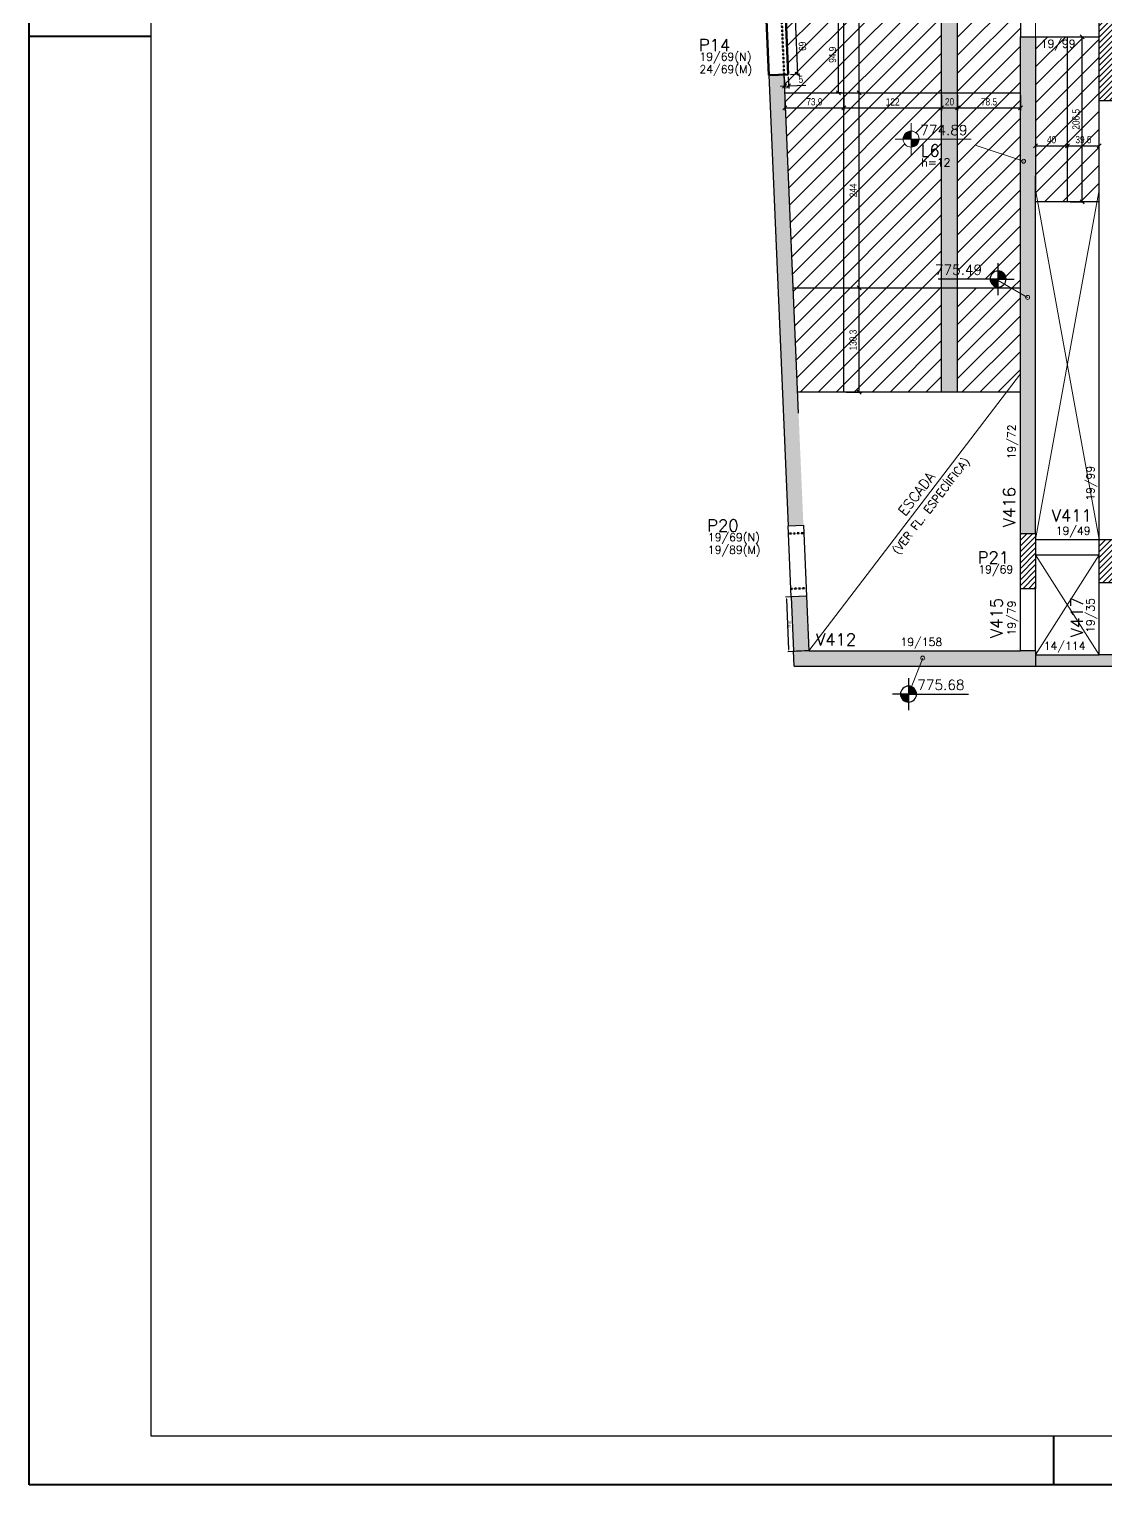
# Model space of a CAD drawing. Extents: x 8513 to 14085, y 7177 to 10799.
# Drawn here: x 8513 to 9859, y 7177 to 8997 of the extents above; entities that cross this region are included whole.
import ezdxf

# ---------------------------------------------------------------- set-up
doc = ezdxf.new("R2010")
doc.units = 0
doc.linetypes.add('FA_Tracejado', pattern=[0.25, 0.15, -0.1])
doc.linetypes.add('FA_Tracejado_Pilar', pattern=[0.2, 0.1, -0.1])
doc.layers.add('00 - FELIPE', color=2, linetype='Continuous', plot=False)
for name, color, linetype in [('COTA', 241, 'Continuous'), ('Painéis', 200, 'Continuous'), ('Pilares', 5, 'Continuous'), ('VIGAS', 3, 'Continuous'), ('Vázio', 240, 'Continuous')]:
    doc.layers.add(name, color=color, linetype=linetype)
for name, color, linetype, lineweight in [('EST-LAJE-TEXT', 7, 'Continuous', 9), ('EST-PILAR', 7, 'Continuous', 9), ('EST-PILAR-CUT', 7, 'Continuous', 60), ('EST-PILAR-TEXT', 7, 'Continuous', 9), ('EST-SIMB-Spot Elevations', 7, 'Continuous', 9), ('EST-TEXT', 7, 'Continuous', 9), ('EST-VIGA', 7, 'Continuous', 30), ('EST-VIGA-TEXT', 7, 'Continuous', 9), ('FOLHA', 255, 'Continuous', 40), ('Hachura', 253, 'Continuous', 9), ('REAPROVEITAMENTO', 7, 'Continuous', 9)]:
    doc.layers.add(name, color=color, linetype=linetype, lineweight=lineweight)
doc.styles.add('COTA TECNICA-50', font='techl___.ttf', dxfattribs={"height": 9})
doc.styles.add('RomanS_IV50', font='romans_IV50.ttf', dxfattribs={"height": 11.25})
doc.styles.add('RomanS_IV50_B', font='', dxfattribs={"height": 18.75})
doc.styles.add('RomanS_IV50_B_1', font='', dxfattribs={"height": 22.5})
doc.styles.add('RomanS_IV50_B_2', font='', dxfattribs={"height": 15})
doc.styles.get("Standard").update_dxf_attribs({"font": 'arial.ttf'})
doc.styles.get('RomanS_IV50_B').set_extended_font_data('RomanS_IV50', bold=True)
doc.styles.get('RomanS_IV50_B_1').set_extended_font_data('RomanS_IV50', bold=True)
doc.styles.get('RomanS_IV50_B_2').set_extended_font_data('RomanS_IV50', bold=True)
doc.dimstyles.new('ISO-25', dxfattribs={"dimtxt": 2.5, "dimasz": 2.5, "dimexe": 1.25, "dimexo": 0.625, "dimtad": 1, "dimtxsty": 'Standard', "dimcen": 2.5, "dimadec": 0, "dimazin": 0, "dimtfac": 1, "dimtmove": 0, "dimatfit": 3, "dimfxl": 1, "dimarcsym": 0})
doc.dimstyles.new('PAINEL', dxfattribs={"dimtxt": 9, "dimasz": 5, "dimexe": 3, "dimexo": 3, "dimgap": 3, "dimtad": 1, "dimdec": 1, "dimzin": 12, "dimdsep": 46, "dimtxsty": 'COTA TECNICA-50', "dimblk": 'OBLIQUE', "dimcen": 0, "dimclrd": 4, "dimclre": 4, "dimclrt": 1, "dimadec": 1, "dimazin": 3, "dimtfac": 1, "dimtdec": 1, "dimtmove": 0, "dimatfit": 3, "dimldrblk": 'OBLIQUE', "dimfxl": 1, "dimtolj": 1, "dimtzin": 12, "dimarcsym": 0})
pattern_1 = [(45, (9850.35, 9085.8404), (-3.535534, 3.535534), [])]
pattern_2 = [(45, (0, 166.471), (-11.22532, 11.22532), [])]

# ---------------------------------------------------------------- blocks, each defined once
blk = doc.blocks.new('TQS - Pilar retangular - 24_0 x 69_0-2605164-1º PAVIMENTO')
at = {"layer": 'EST-PILAR-CUT'}
for p, q in [((-12, 34.5), (12, 34.5)), ((-12, -34.5), (-12, 34.5)), ((12, 34.5), (12, -34.5)), ((12, -34.5), (-12, -34.5))]:
    blk.add_line(p, q, dxfattribs=at)
blk = doc.blocks.new('FA_Floor_TAG_SURVEY_R01 - NIV_TIT_H_TXT1__TXT2-2303193-1º PAVIMENTO')
at = {"layer": 'EST-LAJE-TEXT'}
h = blk.add_hatch(color=256, dxfattribs=at)
edge = h.paths.add_edge_path(flags=0)
edge.add_line((-0.28, 0.405), (-0.48, 0.405))
edge.add_arc((-0.28, 0.405), 0.2, 90, 180, ccw=False)
edge.add_line((-0.28, 0.605), (-0.28, 0.405))
h = blk.add_hatch(color=256, dxfattribs=at)
edge = h.paths.add_edge_path(flags=0)
edge.add_line((-0.28, 0.405), (-0.08, 0.405))
edge.add_arc((-0.28, 0.405), 0.2, -90, 0, ccw=False)
edge.add_line((-0.28, 0.205), (-0.28, 0.405))
for p, q in [((-0.28, 0.005), (-0.28, 0.805)), ((-0.28, 0.405), (-0.68, 0.405)), ((-0.28, 0.405), (1.22, 0.405))]:
    blk.add_line(p, q, dxfattribs=at)
blk.add_circle((-0.28, 0.405), 0.2, dxfattribs=at)
blk = doc.blocks.new('Spot Elevations - Nivel_Planta-2363176-1º PAVIMENTO')
at = {"layer": 'EST-SIMB-Spot Elevations'}
h = blk.add_hatch(color=256, dxfattribs=at)
edge = h.paths.add_edge_path(flags=0)
edge.add_line((0, 0), (-0.2, 0))
edge.add_arc((0, 0), 0.2, 90, 180, ccw=False)
edge.add_line((0, 0.2), (0, 0))
h = blk.add_hatch(color=256, dxfattribs=at)
edge = h.paths.add_edge_path(flags=0)
edge.add_line((0, 0), (0.2, 0))
edge.add_arc((0, 0), 0.2, 270, 360, ccw=False)
edge.add_line((0, -0.2), (0, 0))
at = {"layer": 'EST-SIMB-Spot Elevations', "lineweight": 30}
for p, q in [((0, -0.4), (0, 0.4)), ((0, 0), (-0.4, 0)), ((0, 0), (1.5, 0))]:
    blk.add_line(p, q, dxfattribs=at)
at = {"layer": 'EST-SIMB-Spot Elevations'}
for p, q in [((0, -0.2), (0, 0.2)), ((0, -0.15), (0, 0.15))]:
    blk.add_line(p, q, dxfattribs=at)
at = {"layer": 'EST-SIMB-Spot Elevations', "lineweight": 30}
blk.add_circle((0, 0), 0.2, dxfattribs=at)
blk = doc.blocks.new('*D447')
at = {"layer": '00 - FELIPE', "color": 0, "lineweight": -2, "transparency": 16777216}
for p, q in [((9483.9, 8288.1), (9458.5, 8287)), ((9462.6, 8221.3), (9459.8, 8284.5)), ((9486.8, 8219.8), (9461.4, 8218.7))]:
    blk.add_line(p, q, dxfattribs=at)
at = {"layer": '00 - FELIPE', "color": 0, "transparency": 16777216}
for points in [[(9460.3, 8284.6), (9459.4, 8284.5), (9459.7, 8287)], [(9463, 8221.3), (9462.1, 8221.3), (9462.7, 8218.8)]]:
    blk.add_solid(points, dxfattribs=at)
at = {"layer": 'Defpoints', "color": 0, "transparency": 16777216}
for p in [(9459.7, 8287), (9484.5, 8288.1), (9487.4, 8219.8)]:
    blk.add_point(p, dxfattribs=at)
at = {"layer": '00 - FELIPE', "color": 0, "transparency": 16777216, "insert": (9463.3, 8253), "char_height": 2.5, "attachment_point": 5, "rotation": 272.4557}
blk.add_mtext('68,32', dxfattribs=at)
blk = doc.blocks.new('_Oblique')
at = {"color": 0, "linetype": 'ByBlock', "lineweight": -2}
blk.add_line((-0.5, -0.5), (0.5, 0.5), dxfattribs=at)
blk = doc.blocks.new('*D558')
at = {"layer": 'COTA', "color": 4, "lineweight": -2, "transparency": 16777216}
for p, q in [((9534.3, 8673.3), (9553.5, 8673.3)), ((9550.5, 8543), (9550.5, 8673.3)), ((9534.3, 8543), (9553.5, 8543))]:
    blk.add_line(p, q, dxfattribs=at)
at = {"layer": 'Defpoints', "color": 0, "transparency": 16777216}
for p in [(9531.3, 8673.3), (9550.5, 8673.3), (9531.3, 8543)]:
    blk.add_point(p, dxfattribs=at)
at = {"layer": 'COTA', "color": 4, "lineweight": -2, "transparency": 16777216, "xscale": 5, "yscale": 5, "zscale": 5}
for p, rotation in [((9550.5, 8673.3), 90), ((9550.5, 8543), 270)]:
    blk.add_blockref('_Oblique', p, dxfattribs=dict(at, rotation=rotation))
at = {"layer": 'COTA', "color": 1, "transparency": 16777216, "insert": (9542.8, 8608.2), "char_height": 9, "attachment_point": 5, "rotation": 90, "style": 'COTA TECNICA-50'}
blk.add_mtext('\\A1;130.3', dxfattribs=at)
blk = doc.blocks.new('*D559')
at = {"layer": 'COTA', "color": 4, "lineweight": -2, "transparency": 16777216}
for p, q in [((9534.3, 8917.3), (9553.5, 8917.3)), ((9550.5, 8673.3), (9550.5, 8917.3)), ((9518, 8673.3), (9553.5, 8673.3))]:
    blk.add_line(p, q, dxfattribs=at)
at = {"layer": 'Defpoints', "color": 0, "transparency": 16777216}
for p in [(9531.3, 8917.3), (9550.5, 8917.3), (9515, 8673.3)]:
    blk.add_point(p, dxfattribs=at)
at = {"layer": 'COTA', "color": 4, "lineweight": -2, "transparency": 16777216, "xscale": 5, "yscale": 5, "zscale": 5}
for p, rotation in [((9550.5, 8917.3), 90), ((9550.5, 8673.3), 270)]:
    blk.add_blockref('_Oblique', p, dxfattribs=dict(at, rotation=rotation))
at = {"layer": 'COTA', "color": 1, "transparency": 16777216, "insert": (9542.9, 8795.3), "char_height": 9, "attachment_point": 5, "rotation": 90, "style": 'COTA TECNICA-50'}
blk.add_mtext('\\A1;244', dxfattribs=at)
blk = doc.blocks.new('*D560')
at = {"layer": 'COTA', "color": 4, "lineweight": -2, "transparency": 16777216}
for p, q in [((9534.3, 9161.3), (9553.5, 9161.3)), ((9550.5, 8917.3), (9550.5, 9161.3)), ((9534.3, 8917.3), (9553.5, 8917.3))]:
    blk.add_line(p, q, dxfattribs=at)
at = {"layer": 'Defpoints', "color": 0, "transparency": 16777216}
for p in [(9531.3, 9161.3), (9550.5, 9161.3), (9531.3, 8917.3)]:
    blk.add_point(p, dxfattribs=at)
at = {"layer": 'COTA', "color": 4, "lineweight": -2, "transparency": 16777216, "xscale": 5, "yscale": 5, "zscale": 5}
for p, rotation in [((9550.5, 9161.3), 90), ((9550.5, 8917.3), 270)]:
    blk.add_blockref('_Oblique', p, dxfattribs=dict(at, rotation=rotation))
at = {"layer": 'COTA', "color": 1, "transparency": 16777216, "insert": (9542.9, 9039.3), "char_height": 9, "attachment_point": 5, "rotation": 90, "style": 'COTA TECNICA-50'}
blk.add_mtext('\\A1;244', dxfattribs=at)
blk = doc.blocks.new('*D561')
at = {"layer": 'COTA', "color": 4, "lineweight": -2, "transparency": 16777216}
for p, q in [((9457.5, 8914.3), (9457.5, 8895.3)), ((9457.5, 8898.3), (9531.3, 8898.3)), ((9531.3, 8914.3), (9531.3, 8895.3))]:
    blk.add_line(p, q, dxfattribs=at)
at = {"layer": 'Defpoints', "color": 0, "transparency": 16777216}
for p in [(9457.5, 8917.3), (9531.3, 8917.3), (9531.3, 8898.3)]:
    blk.add_point(p, dxfattribs=at)
at = {"layer": 'COTA', "color": 4, "lineweight": -2, "transparency": 16777216, "xscale": 5, "yscale": 5, "zscale": 5, "rotation": 180}
blk.add_blockref('_Oblique', (9457.5, 8898.3), dxfattribs=at)
at = {"layer": 'COTA', "color": 4, "lineweight": -2, "transparency": 16777216, "xscale": 5, "yscale": 5, "zscale": 5}
blk.add_blockref('_Oblique', (9531.3, 8898.3), dxfattribs=at)
at = {"layer": 'COTA', "color": 1, "transparency": 16777216, "insert": (9494.4, 8906), "char_height": 9, "attachment_point": 5, "style": 'COTA TECNICA-50'}
blk.add_mtext('\\A1;73.9', dxfattribs=at)
blk = doc.blocks.new('*D562')
at = {"layer": 'COTA', "color": 4, "lineweight": -2, "transparency": 16777216}
for p, q in [((9531.3, 8914.3), (9531.3, 8895.3)), ((9531.3, 8898.3), (9653.3, 8898.3)), ((9653.3, 8914.3), (9653.3, 8895.3))]:
    blk.add_line(p, q, dxfattribs=at)
at = {"layer": 'Defpoints', "color": 0, "transparency": 16777216}
for p in [(9531.3, 8917.3), (9653.3, 8917.3), (9653.3, 8898.3)]:
    blk.add_point(p, dxfattribs=at)
at = {"layer": 'COTA', "color": 4, "lineweight": -2, "transparency": 16777216, "xscale": 5, "yscale": 5, "zscale": 5, "rotation": 180}
blk.add_blockref('_Oblique', (9531.3, 8898.3), dxfattribs=at)
at = {"layer": 'COTA', "color": 4, "lineweight": -2, "transparency": 16777216, "xscale": 5, "yscale": 5, "zscale": 5}
blk.add_blockref('_Oblique', (9653.3, 8898.3), dxfattribs=at)
at = {"layer": 'COTA', "color": 1, "transparency": 16777216, "insert": (9592.3, 8905.8), "char_height": 9, "attachment_point": 5, "style": 'COTA TECNICA-50'}
blk.add_mtext('\\A1;122', dxfattribs=at)
blk = doc.blocks.new('*D563')
at = {"layer": 'COTA', "color": 4, "lineweight": -2, "transparency": 16777216}
for p, q in [((9653.3, 8914.3), (9653.3, 8895.3)), ((9653.3, 8898.3), (9673.3, 8898.3)), ((9673.3, 8914.3), (9673.3, 8895.3))]:
    blk.add_line(p, q, dxfattribs=at)
at = {"layer": 'Defpoints', "color": 0, "transparency": 16777216}
for p in [(9653.3, 8917.3), (9673.3, 8917.3), (9673.3, 8898.3)]:
    blk.add_point(p, dxfattribs=at)
at = {"layer": 'COTA', "color": 4, "lineweight": -2, "transparency": 16777216, "xscale": 5, "yscale": 5, "zscale": 5, "rotation": 180}
blk.add_blockref('_Oblique', (9653.3, 8898.3), dxfattribs=at)
at = {"layer": 'COTA', "color": 4, "lineweight": -2, "transparency": 16777216, "xscale": 5, "yscale": 5, "zscale": 5}
blk.add_blockref('_Oblique', (9673.3, 8898.3), dxfattribs=at)
at = {"layer": 'COTA', "color": 1, "transparency": 16777216, "insert": (9663.3, 8905.9), "char_height": 9, "attachment_point": 5, "style": 'COTA TECNICA-50'}
blk.add_mtext('\\A1;20', dxfattribs=at)
blk = doc.blocks.new('*D564')
at = {"layer": 'COTA', "color": 4, "lineweight": -2, "transparency": 16777216}
for p, q in [((9673.3, 8914.3), (9673.3, 8895.3)), ((9673.3, 8898.3), (9751.8, 8898.3)), ((9751.8, 8914.3), (9751.8, 8895.3))]:
    blk.add_line(p, q, dxfattribs=at)
at = {"layer": 'Defpoints', "color": 0, "transparency": 16777216}
for p in [(9673.3, 8917.3), (9751.8, 8917.3), (9751.8, 8898.3)]:
    blk.add_point(p, dxfattribs=at)
at = {"layer": 'COTA', "color": 4, "lineweight": -2, "transparency": 16777216, "xscale": 5, "yscale": 5, "zscale": 5, "rotation": 180}
blk.add_blockref('_Oblique', (9673.3, 8898.3), dxfattribs=at)
at = {"layer": 'COTA', "color": 4, "lineweight": -2, "transparency": 16777216, "xscale": 5, "yscale": 5, "zscale": 5}
blk.add_blockref('_Oblique', (9751.8, 8898.3), dxfattribs=at)
at = {"layer": 'COTA', "color": 1, "transparency": 16777216, "insert": (9712.6, 8905.9), "char_height": 9, "attachment_point": 5, "style": 'COTA TECNICA-50'}
blk.add_mtext('\\A1;78.5', dxfattribs=at)
blk = doc.blocks.new('*D568')
at = {"layer": 'COTA', "color": 4, "lineweight": -2, "transparency": 16777216}
for p, q in [((9813.8, 8987.3), (9831.9, 8987.3)), ((9828.9, 8780.8), (9828.9, 8987.3)), ((9813.8, 8780.8), (9831.9, 8780.8))]:
    blk.add_line(p, q, dxfattribs=at)
at = {"layer": 'Defpoints', "color": 0, "transparency": 16777216}
for p in [(9810.8, 8987.3), (9828.9, 8987.3), (9810.8, 8780.8)]:
    blk.add_point(p, dxfattribs=at)
at = {"layer": 'COTA', "color": 4, "lineweight": -2, "transparency": 16777216, "xscale": 5, "yscale": 5, "zscale": 5}
for p, rotation in [((9828.9, 8987.3), 90), ((9828.9, 8780.8), 270)]:
    blk.add_blockref('_Oblique', p, dxfattribs=dict(at, rotation=rotation))
at = {"layer": 'COTA', "color": 1, "transparency": 16777216, "insert": (9821.3, 8884.1), "char_height": 9, "attachment_point": 5, "rotation": 90, "style": 'COTA TECNICA-50'}
blk.add_mtext('\\A1;206.5', dxfattribs=at)
blk = doc.blocks.new('*D569')
at = {"layer": 'COTA', "color": 4, "lineweight": -2, "transparency": 16777216}
for p, q in [((9770.8, 8851), (9810.8, 8851)), ((9770.8, 8850.6), (9770.8, 8848)), ((9810.8, 8850.6), (9810.8, 8848))]:
    blk.add_line(p, q, dxfattribs=at)
at = {"layer": 'Defpoints', "color": 0, "transparency": 16777216}
for p in [(9770.8, 8853.6), (9810.8, 8853.6), (9810.8, 8851)]:
    blk.add_point(p, dxfattribs=at)
at = {"layer": 'COTA', "color": 4, "lineweight": -2, "transparency": 16777216, "xscale": 5, "yscale": 5, "zscale": 5, "rotation": 180}
blk.add_blockref('_Oblique', (9770.8, 8851), dxfattribs=at)
at = {"layer": 'COTA', "color": 4, "lineweight": -2, "transparency": 16777216, "xscale": 5, "yscale": 5, "zscale": 5}
blk.add_blockref('_Oblique', (9810.8, 8851), dxfattribs=at)
at = {"layer": 'COTA', "color": 1, "transparency": 16777216, "insert": (9790.8, 8858.6), "char_height": 9, "attachment_point": 5, "style": 'COTA TECNICA-50'}
blk.add_mtext('\\A1;40', dxfattribs=at)
blk = doc.blocks.new('*D570')
at = {"layer": 'COTA', "color": 4, "lineweight": -2, "transparency": 16777216}
for p, q in [((9810.8, 8851), (9850.3, 8851)), ((9810.8, 8850.6), (9810.8, 8848))]:
    blk.add_line(p, q, dxfattribs=at)
at = {"layer": 'Defpoints', "color": 0, "transparency": 16777216}
for p in [(9810.8, 8853.6), (9850.3, 8851), (9850.3, 8851)]:
    blk.add_point(p, dxfattribs=at)
at = {"layer": 'COTA', "color": 4, "lineweight": -2, "transparency": 16777216, "xscale": 5, "yscale": 5, "zscale": 5, "rotation": 180}
blk.add_blockref('_Oblique', (9810.8, 8851), dxfattribs=at)
at = {"layer": 'COTA', "color": 4, "lineweight": -2, "transparency": 16777216, "xscale": 5, "yscale": 5, "zscale": 5}
blk.add_blockref('_Oblique', (9850.3, 8851), dxfattribs=at)
at = {"layer": 'COTA', "color": 1, "transparency": 16777216, "insert": (9830.6, 8858.7), "char_height": 9, "attachment_point": 5, "style": 'COTA TECNICA-50'}
blk.add_mtext('\\A1;39.5', dxfattribs=at)
blk = doc.blocks.new('*D571')
at = {"layer": 'COTA', "color": 4, "lineweight": -2, "transparency": 16777216}
for p, q in [((9528.3, 9012.3), (9521.7, 9012.3)), ((9524.7, 8917.3), (9524.7, 9012.3)), ((9528.3, 8917.3), (9521.7, 8917.3))]:
    blk.add_line(p, q, dxfattribs=at)
at = {"layer": 'Defpoints', "color": 0, "transparency": 16777216}
for p in [(9524.7, 9012.3), (9531.3, 9012.3), (9531.3, 8917.3)]:
    blk.add_point(p, dxfattribs=at)
at = {"layer": 'COTA', "color": 4, "lineweight": -2, "transparency": 16777216, "xscale": 5, "yscale": 5, "zscale": 5}
for p, rotation in [((9524.7, 9012.3), 90), ((9524.7, 8917.3), 270)]:
    blk.add_blockref('_Oblique', p, dxfattribs=dict(at, rotation=rotation))
at = {"layer": 'COTA', "color": 1, "transparency": 16777216, "insert": (9517.1, 8964.8), "char_height": 9, "attachment_point": 5, "rotation": 90, "style": 'COTA TECNICA-50'}
blk.add_mtext('\\A1;94.9', dxfattribs=at)
blk = doc.blocks.new('*D574')
at = {"layer": 'COTA', "color": 4, "lineweight": -2, "transparency": 16777216}
for p, q in [((9461.6, 9009.3), (9473.3, 9009.8)), ((9470.3, 9009.7), (9473.2, 8940.7)), ((9464.5, 8940.3), (9476.2, 8940.8))]:
    blk.add_line(p, q, dxfattribs=at)
at = {"layer": 'Defpoints', "color": 0, "transparency": 16777216}
for p in [(9458.6, 9009.2), (9461.5, 8940.2), (9473.2, 8940.7)]:
    blk.add_point(p, dxfattribs=at)
at = {"layer": 'COTA', "color": 4, "lineweight": -2, "transparency": 16777216, "xscale": 5, "yscale": 5, "zscale": 5}
for p, rotation in [((9470.3, 9009.7), 92.45568288963115), ((9473.2, 8940.7), 272.4556828896311)]:
    blk.add_blockref('_Oblique', p, dxfattribs=dict(at, rotation=rotation))
at = {"layer": 'COTA', "color": 1, "transparency": 16777216, "insert": (9479.4, 8975.5), "char_height": 9, "attachment_point": 5, "rotation": 272.4557, "style": 'COTA TECNICA-50'}
blk.add_mtext('\\A1;69', dxfattribs=at)
blk = doc.blocks.new('*D575')
at = {"layer": 'COTA', "color": 4, "lineweight": -2, "transparency": 16777216}
for p, q in [((9456.7, 8937), (9457.3, 8922.6)), ((9461.7, 8937.2), (9462.3, 8922.8)), ((9457.1, 8925.6), (9452.2, 8925.3)), ((9457.1, 8925.6), (9462.1, 8925.8)), ((9462.1, 8925.8), (9483.6, 8926.7))]:
    blk.add_line(p, q, dxfattribs=at)
at = {"layer": 'Defpoints', "color": 0, "transparency": 16777216}
for p in [(9456.5, 8940), (9461.5, 8940.2), (9462.1, 8925.8)]:
    blk.add_point(p, dxfattribs=at)
at = {"layer": 'COTA', "color": 4, "lineweight": -2, "transparency": 16777216, "xscale": 5, "yscale": 5, "zscale": 5}
for p, rotation in [((9457.1, 8925.6), 2.455682889631818), ((9462.1, 8925.8), 182.4556828896318)]:
    blk.add_blockref('_Oblique', p, dxfattribs=dict(at, rotation=rotation))
at = {"layer": 'COTA', "color": 1, "transparency": 16777216, "insert": (9477.5, 8934), "char_height": 9, "attachment_point": 5, "rotation": 2.4557, "style": 'COTA TECNICA-50'}
blk.add_mtext('\\A1;5', dxfattribs=at)

msp = doc.modelspace()

# ---------------------------------------------------------------- hatches: boundary and pattern name
at = {"layer": 'EST-VIGA', "true_color": 0xe1e1e1}
for points in [[(9751.85, 8366.34), (9770.85, 8366.34), (9770.85, 8987.34), (9751.85, 8987.34), (9751.85, 8591.212)], [(9461.69, 8376.204), (9480.672, 8377.018), (9456.528, 8940), (9437.546, 8939.186), (9455.659, 8516.824)], [(9484.485, 8288.1), (9484.485, 8288.101), (9484.057, 8298.089)], [(9487.413, 8219.84), (9484.485, 8288.1), (9465.503, 8287.286), (9468.395, 8219.84), (9484.485, 8219.84)], [(9469.21, 8200.84), (9770.85, 8200.84), (9770.85, 8219.84), (9468.395, 8219.84)], [(12437.85, 8200.84), (12437.85, 8214.84), (9770.85, 8214.84), (9770.85, 8200.84), (11755.428, 8200.84)]]:
    msp.add_hatch(color=254, dxfattribs=at).paths.add_polyline_path(points, flags=0)
at = {"layer": 'Hachura'}
h = msp.add_hatch(color=256, dxfattribs=at)
h.dxf.hatch_style = 1
h.paths.add_polyline_path([(9673.35, 9161.34), (9653.35, 9161.34), (9653.35, 8917.34), (9673.35, 8917.34)])
h.paths.add_polyline_path([(9673.35, 8859.409), (9653.35, 8859.409), (9653.35, 8684.525), (9673.35, 8684.525)])
h.paths.add_polyline_path([(9653.35, 8859.409), (9673.35, 8859.409), (9673.35, 8917.34), (9653.35, 8917.34)])
h.paths.add_polyline_path([(9653.35, 8543.038), (9673.35, 8543.038), (9673.35, 8673.34), (9653.35, 8673.34)])
h.paths.add_polyline_path([(9673.35, 8673.34), (9673.35, 8684.525), (9653.35, 8684.525), (9653.35, 8673.34)])
at = {"layer": 'Pilares'}
h = msp.add_hatch(dxfattribs=at)
h.set_pattern_fill('FP_1', color=5, style=0, pattern_type=2)
h.set_pattern_definition(pattern_1)
h.paths.add_polyline_path([(9874.35, 8907.34), (9874.35, 9006.34), (9850.35, 9006.34), (9850.35, 8907.34)], flags=0)
h = msp.add_hatch(dxfattribs=at)
h.set_pattern_fill('FP_1', color=5, style=0, pattern_type=2)
h.set_pattern_definition(pattern_1)
h.paths.add_polyline_path([(9770.85, 8297.34), (9770.85, 8366.34), (9751.85, 8366.34), (9751.85, 8297.34)], flags=0)
h = msp.add_hatch(dxfattribs=at)
h.set_pattern_fill('FP_1', color=5, style=0, pattern_type=2)
h.set_pattern_definition(pattern_1)
h.paths.add_polyline_path([(9884.35, 8304.84), (9884.35, 8358.84), (9850.35, 8358.84), (9850.35, 8304.84)], flags=0)
at = {"layer": 'REAPROVEITAMENTO'}
h = msp.add_hatch(dxfattribs=at)
h.set_pattern_fill('ANSI31', color=251, scale=5, style=0)
h.set_pattern_definition(pattern_2)
h.paths.add_polyline_path([(9850.35, 9811.84), (9850.35, 9865.34), (9774.35, 9865.34), (9774.35, 9621.34), (9850.35, 9621.34)])
h.paths.add_polyline_path([(9673.35, 9472.281), (9683.377, 9472.281, -1), (9703.377, 9472.281), (9759.35, 9472.281), (9759.35, 9621.34), (9673.35, 9621.34)])
h.paths.add_polyline_path([(9850.35, 9621.34), (9774.35, 9621.34), (9774.35, 9377.34), (9850.35, 9377.34)])
h.paths.add_polyline_path([(9759.35, 9865.34), (9673.35, 9865.34), (9673.35, 9860.34), (9673.35, 9621.34), (9759.35, 9621.34)])
h.paths.add_polyline_path([(9774.35, 9161.34), (9850.35, 9161.34), (9850.35, 9164.34), (9850.35, 9263.34), (9850.35, 9377.34), (9774.35, 9377.34)])
h.paths.add_polyline_path([(9673.35, 9180.34), (9673.35, 9161.34), (9759.35, 9161.34), (9759.35, 9377.34), (9673.35, 9377.34)])
h.paths.add_polyline_path([(9774.35, 9161.34), (9774.35, 9006.34), (9850.35, 9006.34), (9850.35, 9161.34)])
h.paths.add_polyline_path([(9759.35, 9161.34), (9673.35, 9161.34), (9673.35, 8917.34), (9751.85, 8917.34), (9751.85, 8987.34), (9751.85, 9006.34), (9759.35, 9006.34)])
h.paths.add_polyline_path([(9653.35, 9161.34), (9604.35, 9161.34), (9531.35, 9161.34), (9531.35, 8917.34), (9653.35, 8917.34)])
h.paths.add_polyline_path([(9453.572, 9008.937), (9458.567, 9009.151), (9531.35, 9012.268), (9531.35, 9161.34), (9447.036, 9161.34)])
h.paths.add_polyline_path([(9461.523, 8940.215), (9456.528, 8940), (9457.5, 8917.34), (9531.35, 8917.34), (9531.35, 9012.268), (9458.567, 9009.146)])
h.paths.add_polyline_path([(9467.964, 8673.34), (9531.35, 8673.34), (9531.35, 8917.34), (9457.5, 8917.34)])
h.paths.add_polyline_path([(9605.268, 8859.409, -1), (9625.268, 8859.409), (9653.35, 8859.409), (9653.35, 8917.34), (9531.35, 8917.34), (9531.35, 8673.34), (9653.35, 8673.34), (9653.35, 8859.409), (9625.268, 8859.409, -1)])
h.paths.add_polyline_path([(9673.35, 8684.525), (9713.944, 8684.525, -1), (9733.944, 8684.525, -0.16943028), (9731.774, 8678.305), (9740.373, 8673.34), (9751.85, 8673.34), (9751.85, 8917.34), (9673.35, 8917.34)])
h.paths.add_polyline_path([(9751.85, 8666.714), (9740.373, 8673.34), (9673.35, 8673.34), (9673.35, 8543.038), (9734.423, 8543.038), (9751.85, 8565.84), (9751.85, 8597.34)])
h.paths.add_polyline_path([(9653.35, 8673.34), (9531.35, 8673.34), (9531.35, 8543.038), (9653.35, 8543.038)])
h.paths.add_polyline_path([(9531.35, 8673.34), (9467.964, 8673.34), (9473.552, 8543.038), (9531.35, 8543.038)])
h = msp.add_hatch(dxfattribs=at)
h.set_pattern_fill('ANSI31', color=251, scale=5, style=0)
h.set_pattern_definition(pattern_2)
h.paths.add_polyline_path([(9770.855, 8795.81), (9773.579, 8780.84), (9810.85, 8780.84), (9810.85, 8987.34), (9770.85, 8987.34)])
h.paths.add_polyline_path([(9850.35, 8987.34), (9810.85, 8987.34), (9810.85, 8780.84), (9847.621, 8780.84), (9850.35, 8795.84), (9850.35, 8907.34)])

# ---------------------------------------------------------------- linework, layer by layer
at = {"color": 30}
for p, q in [((8665.724, 7238.346), (8665.724, 10737.67)), ((14024.446, 7238.346), (8665.724, 7238.346))]:
    msp.add_line(p, q, dxfattribs=at)
at = {"layer": 'EST-LAJE-TEXT'}
msp.add_line((9755.786, 8831.736), (9696.592, 8851.313), dxfattribs=at)
msp.add_circle((9755.786, 8831.736), 2.5, dxfattribs=at)
at = {"layer": 'EST-PILAR', "linetype": 'FA_Tracejado_Pilar', "lineweight": 60}
for p, q in [((9453.572, 9008.932), (9456.528, 8940.005)), ((9462.118, 8366.213), (9481.101, 8367.027)), ((9484.057, 8298.09), (9465.074, 8297.276))]:
    msp.add_line(p, q, dxfattribs=at)
at = {"layer": 'EST-SIMB-Spot Elevations'}
for p, q in [((9721, 8684.525), (9723.944, 8684.525)), ((9760.809, 8661.542), (9721, 8684.525)), ((9629.738, 8210.67), (9611.992, 8165.655))]:
    msp.add_line(p, q, dxfattribs=at)
for centre in [(9760.809, 8661.542), (9629.738, 8210.67)]:
    msp.add_circle(centre, 2.5, dxfattribs=at)
at = {"layer": 'FOLHA'}
for p, q in [((8513.315, 7177.382), (8513.315, 10798.634)), ((8513.315, 8988.008), (8665.724, 8988.008)), ((9793.555, 7177.382), (9793.555, 7238.346)), ((14085.41, 7177.382), (8513.315, 7177.382))]:
    msp.add_line(p, q, dxfattribs=at)
at = {"layer": 'Painéis', "ltscale": 70}
for p, q in [((9531.35, 8543.038), (9531.35, 9161.34)), ((9653.35, 8543.038), (9653.35, 9161.34)), ((9673.35, 8543.038), (9673.35, 9161.34)), ((9810.85, 8780.84), (9810.85, 8987.34)), ((9457.5, 8917.34), (9751.85, 8917.34)), ((9850.35, 8780.84), (9770.85, 8780.84)), ((9467.964, 8673.34), (9751.85, 8673.34)), ((9751.85, 8543.038), (9473.552, 8543.038))]:
    msp.add_line(p, q, dxfattribs=at)
at = {"layer": 'Pilares', "color": 5}
for p, q in [((9850.35, 8907.34), (9850.35, 9006.34)), ((9874.35, 8907.34), (9850.35, 8907.34)), ((9461.69, 8376.204), (9480.672, 8377.018)), ((9465.503, 8287.286), (9461.69, 8376.204)), ((9480.672, 8377.018), (9484.485, 8288.1)), ((9751.85, 8297.34), (9751.85, 8366.34)), ((9751.85, 8366.34), (9770.85, 8366.34)), ((9770.85, 8366.34), (9770.85, 8297.34)), ((9850.35, 8304.84), (9850.35, 8358.84)), ((9850.35, 8358.84), (9884.35, 8358.84)), ((9770.85, 8297.34), (9751.85, 8297.34)), ((9884.35, 8304.84), (9850.35, 8304.84)), ((9484.485, 8288.1), (9465.503, 8287.286))]:
    msp.add_line(p, q, dxfattribs=at)
at = {"layer": 'VIGAS', "color": 3}
for p, q in [((9751.85, 9006.34), (9751.85, 8987.34)), ((9751.85, 8987.34), (9850.35, 8987.34)), ((9437.546, 8939.186), (9461.69, 8376.204)), ((9474.676, 8516.824), (9456.528, 8940)), ((9850.35, 8358.84), (9850.35, 8907.34)), ((9770.85, 8366.34), (9770.85, 8795.84)), ((9751.85, 8366.34), (9751.85, 8597.34)), ((9770.85, 8358.84), (9850.35, 8358.84)), ((9770.85, 8339.84), (9850.35, 8339.84)), ((9751.85, 8219.84), (9751.85, 8297.34)), ((9770.85, 8219.84), (9770.85, 8297.34)), ((9850.35, 8214.84), (9850.35, 8304.84)), ((9465.503, 8287.286), (9468.395, 8219.84)), ((9484.485, 8288.1), (9487.413, 8219.84)), ((9469.21, 8200.84), (9468.395, 8219.84)), ((9487.413, 8219.84), (9751.85, 8219.84)), ((9770.85, 8219.84), (9770.85, 8200.84)), ((9770.85, 8214.84), (9850.35, 8214.84)), ((9469.21, 8200.84), (9770.85, 8200.84)), ((9770.85, 8200.84), (12437.85, 8200.84))]:
    msp.add_line(p, q, dxfattribs=at)
at = {"layer": 'VIGAS', "color": 3, "linetype": 'FA_Tracejado', "lineweight": 20}
for p, q in [((9770.85, 8987.34), (9770.85, 9006.34)), ((9468.413, 8219.435), (9487.395, 8220.249))]:
    msp.add_line(p, q, dxfattribs=at)
at = {"layer": 'Vázio'}
for p, q in [((9751.85, 8597.34), (9751.85, 8987.34)), ((9770.85, 8987.34), (9770.855, 8795.84)), ((9770.85, 8795.845), (9770.85, 8813.279)), ((9770.85, 8219.84), (9751.85, 8219.84)), ((9869.345, 8214.84), (9850.35, 8214.84))]:
    msp.add_line(p, q, dxfattribs=at)
at = {"layer": 'Vázio', "linetype": 'Continuous', "lineweight": 9}
for p, q in [((9850.345, 8358.868), (9770.855, 8795.813)), ((9770.855, 8358.868), (9850.345, 8795.813)), ((9487.413, 8219.84), (9751.85, 8565.84)), ((9850.345, 8214.848), (9770.855, 8339.833)), ((9770.855, 8214.848), (9850.345, 8339.833))]:
    msp.add_line(p, q, dxfattribs=at)

# ---------------------------------------------------------------- block references
at = {"layer": 'EST-LAJE-TEXT', "xscale": 49.99999999999998, "yscale": 49.99999999999998, "zscale": 49.99999999999998}
msp.add_blockref('FA_Floor_TAG_SURVEY_R01 - NIV_TIT_H_TXT1__TXT2-2303193-1º PAVIMENTO', (9629.268, 8839.159), dxfattribs=at)
at = {"layer": 'EST-PILAR', "lineweight": 60, "rotation": 2.455682889630173}
msp.add_blockref('TQS - Pilar retangular - 24_0 x 69_0-2605164-1º PAVIMENTO', (9448.056, 8974.169), dxfattribs=at)
at = {"layer": 'EST-SIMB-Spot Elevations', "extrusion": (0, 0, -1), "xscale": 49.99999999999998, "yscale": 49.99999999999998, "zscale": 49.99999999999998}
msp.add_blockref('Spot Elevations - Nivel_Planta-2363176-1º PAVIMENTO', (-9723.944, 8684.525), dxfattribs=at)
at = {"layer": 'EST-SIMB-Spot Elevations', "extrusion": (0, 0, -1), "xscale": 49.99999999999998, "yscale": 49.99999999999998, "zscale": 49.99999999999998, "rotation": 180}
msp.add_blockref('Spot Elevations - Nivel_Planta-2363176-1º PAVIMENTO', (-9611.992, 8165.655), dxfattribs=at)

# ---------------------------------------------------------------- texts
at = {"layer": 'EST-LAJE-TEXT', "lineweight": 50, "attachment_point": 1}
for s, insert, char_height, width, style in [('774.89', (9626.792, 8876.916), 12.5, 84.17719, 'RomanS_IV50_B'), ('L6', (9627.212, 8852.469), 15, 32.46834, 'RomanS_IV50_B_1')]:
    msp.add_mtext(s, dxfattribs=dict(at, insert=insert, char_height=char_height, width=width, style=style))
at = {"layer": 'EST-LAJE-TEXT', "lineweight": 30, "insert": (9627.967, 8835.336), "char_height": 10, "width": 48.90294, "attachment_point": 1, "style": 'RomanS_IV50'}
msp.add_mtext('h=12', dxfattribs=at)
at = {"layer": 'EST-PILAR-TEXT', "lineweight": 50, "char_height": 15, "width": 54.91559, "attachment_point": 1, "style": 'RomanS_IV50_B_1'}
for s, insert in [('P14', (9349.956, 8984.485)), ('P14', (9349.956, 8984.485)), ('P20', (9360.463, 8383.85)), ('P20', (9360.463, 8383.85)), ('P21', (9698.468, 8343.768)), ('P21', (9698.468, 8343.768))]:
    msp.add_mtext(s, dxfattribs=dict(at, insert=insert))
at = {"layer": 'EST-PILAR-TEXT', "lineweight": 30, "char_height": 10, "attachment_point": 1, "style": 'RomanS_IV50'}
for s, insert, width in [('24/69(M)', (9350.712, 8951.663), 88.58647), ('19/69(N)', (9350.712, 8967.352), 87.38394), ('19/69(N)', (9361.219, 8366.717), 87.38394), ('19/89(M)', (9361.219, 8351.029), 88.58647), ('19/69', (9699.224, 8326.636), 58.92403), ('19/69', (9699.224, 8326.636), 58.92403)]:
    msp.add_mtext(s, dxfattribs=dict(at, insert=insert, width=width))
at = {"layer": 'EST-SIMB-Spot Elevations', "char_height": 12.5, "width": 81.45933, "attachment_point": 1, "line_spacing_factor": 0.982397, "style": 'RomanS_IV50_B'}
for s, insert in [('775.49', (9645.003, 8702.347)), ('775.68', (9623.05, 8183.476))]:
    msp.add_mtext(s, dxfattribs=dict(at, insert=insert))
at = {"layer": 'EST-TEXT', "attachment_point": 1, "rotation": 52.5}
for s, insert, char_height, width, style in [('(VER FL. ESPECÍIFICA)', (9591.099, 8345.657), 10, 212.84803, 'RomanS_IV50_B_2'), ('ESCADA', (9598.002, 8394.964), 12.5, 88.98731, 'RomanS_IV50_B')]:
    msp.add_mtext(s, dxfattribs=dict(at, insert=insert, char_height=char_height, width=width, style=style))
at = {"layer": 'EST-VIGA-TEXT', "lineweight": 30, "char_height": 10, "attachment_point": 1, "style": 'RomanS_IV50'}
for s, insert, width in [('19/99', (9777.16, 8983.596), 58.92403), ('19/49', (9795.871, 8374.845), 58.92403), ('19/158', (9601.894, 8235.845), 70.5485), ('14/114', (9780.871, 8230.845), 70.5485)]:
    msp.add_mtext(s, dxfattribs=dict(at, insert=insert, width=width))
at = {"layer": 'EST-VIGA-TEXT', "lineweight": 30, "char_height": 10, "width": 58.92403, "attachment_point": 1, "rotation": 90, "style": 'RomanS_IV50'}
for s, insert in [('19/72', (9735.846, 8459.112)), ('19/99', (9834.346, 8407.362)), ('19/79', (9735.846, 8238.862)), ('19/35', (9834.346, 8242.112))]:
    msp.add_mtext(s, dxfattribs=dict(at, insert=insert))
at = {"layer": 'EST-VIGA-TEXT', "lineweight": 50, "char_height": 15, "width": 70.14766, "attachment_point": 1, "rotation": 90, "style": 'RomanS_IV50_B_1'}
for s, insert in [('V416', (9730.395, 8374.401)), ('V415', (9714.395, 8235.901)), ('V417', (9814.895, 8236.901))]:
    msp.add_mtext(s, dxfattribs=dict(at, insert=insert))
at = {"layer": 'EST-VIGA-TEXT', "lineweight": 50, "char_height": 15, "width": 70.14766, "attachment_point": 1, "style": 'RomanS_IV50_B_1'}
for s, insert in [('V411', (9790.91, 8396.295)), ('V412', (9496.456, 8241.295))]:
    msp.add_mtext(s, dxfattribs=dict(at, insert=insert))

# ---------------------------------------------------------------- dimensions: what is measured, and where the dimension line sits
at = {"layer": '00 - FELIPE'}
dim = msp.add_aligned_dim(p1=(9487.413, 8219.84), p2=(9484.485, 8288.1), distance=24.77, dimstyle='ISO-25', dxfattribs=at)
dim.commit()
dim.dimension.update_dxf_attribs({"geometry": '*D447', "text_midpoint": (9463.327, 8253)})
at = {"layer": 'COTA'}
for base, p1, p2, picture, middle in [((9550.465, 9161.34), (9531.35, 8917.34), (9531.35, 9161.34), '*D560', (9542.899, 9039.34)), ((9550.465, 8917.34), (9515.022, 8673.34), (9531.35, 8917.34), '*D559', (9542.899, 8795.34))]:
    dim = msp.add_linear_dim(base=base, p1=p1, p2=p2, angle=90, dimstyle='PAINEL', override={"dimtmove": 1}, dxfattribs=at)
    dim.commit()
    dim.dimension.update_dxf_attribs({"geometry": picture, "text_midpoint": middle})
for p1, distance, picture, middle in [((9458.567, 9009.151), 11.72, '*D574', (9479.366, 8975.512)), ((9456.528, 8940), -14.46, '*D575', (9477.546, 8934.034))]:
    dim = msp.add_aligned_dim(p1=p1, p2=(9461.523, 8940.215), distance=distance, dimstyle='PAINEL', dxfattribs=at)
    dim.commit()
    dim.dimension.update_dxf_attribs({"geometry": picture, "text_midpoint": middle})
for base, p1, p2, picture, middle in [((9524.718, 9012.268), (9531.35, 8917.34), (9531.35, 9012.268), '*D571', (9517.126, 8964.804)), ((9828.917, 8987.34), (9810.85, 8780.84), (9810.85, 8987.34), '*D568', (9821.318, 8884.09)), ((9550.465, 8673.34), (9531.35, 8543.038), (9531.35, 8673.34), '*D558', (9542.767, 8608.189))]:
    dim = msp.add_linear_dim(base=base, p1=p1, p2=p2, angle=90, dimstyle='PAINEL', dxfattribs=at)
    dim.commit()
    dim.dimension.update_dxf_attribs({"geometry": picture, "text_midpoint": middle})
for base, p1, p2, picture, middle in [((9531.35, 8898.2693), (9457.4998, 8917.3404), (9531.35, 8917.3404), '*D561', (9494.4249, 8905.993)), ((9810.85, 8850.992), (9770.85, 8853.554), (9810.85, 8853.554), '*D569', (9790.85, 8858.584))]:
    dim = msp.add_linear_dim(base=base, p1=p1, p2=p2, dimstyle='PAINEL', dxfattribs=at)
    dim.commit()
    dim.dimension.update_dxf_attribs({"geometry": picture, "text_midpoint": middle})
for base, p1, p2, picture, middle in [((9653.35, 8898.269), (9531.35, 8917.34), (9653.35, 8917.34), '*D562', (9592.35, 8905.822)), ((9673.35, 8898.269), (9653.35, 8917.34), (9673.35, 8917.34), '*D563', (9663.35, 8905.861)), ((9751.85, 8898.269), (9673.35, 8917.34), (9751.85, 8917.34), '*D564', (9712.6, 8905.888)), ((9850.35, 8850.992), (9810.85, 8853.554), (9850.35, 8850.992), '*D570', (9830.6, 8858.715))]:
    dim = msp.add_linear_dim(base=base, p1=p1, p2=p2, dimstyle='PAINEL', override={"dimtmove": 1}, dxfattribs=at)
    dim.commit()
    dim.dimension.update_dxf_attribs({"geometry": picture, "text_midpoint": middle})

doc.saveas('drawing.dxf')
